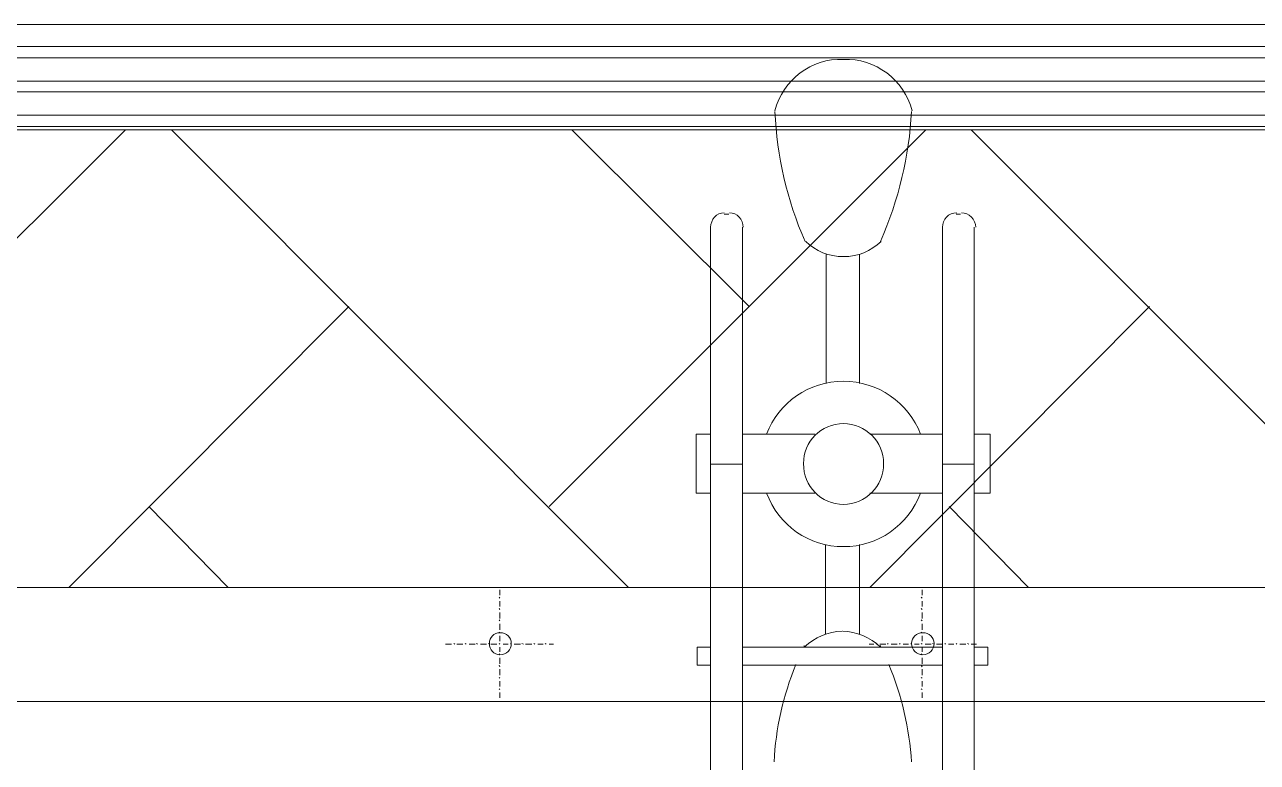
# Model space of a CAD drawing. Header units: millimetres. Extents: x 2928 to 3112, y 1220 to 1280.
# Drawn here: x 2971.048 to 2973.768, y 1262.905 to 1264.532 of the extents above; entities that cross this region are included whole.
import ezdxf

# ---------------------------------------------------------------- set-up
doc = ezdxf.new("R2010")
doc.units = ezdxf.units.MM

msp = doc.modelspace()

# ---------------------------------------------------------------- linework, layer by layer
at = {"color": 9, "linetype": 'Continuous', "lineweight": 13, "true_color": 0xbababa}
for points in [[(2957.29321, 1264.53229), (2983.03191, 1264.53229), (2983.03191, 1264.53229)], [(2957.29321, 1264.48395), (2983.03191, 1264.48395), (2983.03191, 1264.48395)], [(2957.29321, 1264.45895), (2983.03191, 1264.45895), (2983.03191, 1264.45895)], [(2957.29321, 1264.40729), (2983.03191, 1264.40729), (2983.03191, 1264.40729)], [(2957.29321, 1264.38395), (2983.03191, 1264.38395), (2983.03191, 1264.38395)], [(2957.29321, 1264.33228), (2983.03191, 1264.33228), (2983.03191, 1264.33228)], [(2957.29321, 1264.30728), (2983.03191, 1264.30728), (2983.03191, 1264.30728)], [(2970.43673, 1263.46894), (2971.27008, 1264.30062), (2971.27008, 1264.30062)], [(2972.38009, 1263.2906), (2971.37175, 1264.30062), (2971.37175, 1264.30062)], [(2972.20509, 1263.46894), (2973.03677, 1264.30062), (2973.03677, 1264.30062)], [(2972.64676, 1263.91061), (2972.25509, 1264.30062), (2972.25509, 1264.30062)], [(2974.14679, 1263.2906), (2973.13677, 1264.30062), (2973.13677, 1264.30062)], [(2971.14508, 1263.2906), (2971.76342, 1263.91061), (2971.76342, 1263.91061)], [(2972.91344, 1263.2906), (2973.53011, 1263.91061), (2973.53011, 1263.91061)], [(2971.49675, 1263.2906), (2971.32175, 1263.46894), (2971.32175, 1263.46894)], [(2973.26344, 1263.2906), (2973.08844, 1263.46894), (2973.08844, 1263.46894)]]:
    msp.add_lwpolyline(points, dxfattribs=at)
at = {"color": 7, "linetype": 'Continuous', "lineweight": 5, "true_color": 0x000007}
for points in [[(2983.03191, 1264.30062), (2957.29321, 1264.30062), (2957.29321, 1264.30062)], [(2972.59176, 1264.11395), (2972.60176, 1264.11395), (2972.60176, 1264.11395)], [(2973.11344, 1264.11395), (2973.10344, 1264.11395), (2973.10344, 1264.11395)], [(2972.56176, 1263.56227), (2972.56176, 1264.08561), (2972.56176, 1264.08561)], [(2972.63176, 1264.08561), (2972.63176, 1263.56227), (2972.56176, 1263.56227)], [(2973.07344, 1264.08561), (2973.07344, 1263.56227), (2973.14344, 1263.56227)], [(2973.14344, 1263.56227), (2973.14344, 1264.08561), (2973.14344, 1264.08561)], [(2972.81677, 1264.02561), (2972.81677, 1263.74061), (2972.81677, 1263.74061)], [(2972.8901, 1263.74061), (2972.8901, 1264.02561), (2972.8901, 1264.02561)], [(2972.56176, 1263.49894), (2972.5301, 1263.49894), (2972.5301, 1263.62894), (2972.56176, 1263.62894)], [(2972.79177, 1263.62894), (2972.63176, 1263.62894), (2972.63176, 1263.62894)], [(2973.07344, 1263.62894), (2972.91344, 1263.62894), (2972.91344, 1263.62894)], [(2973.14344, 1263.62894), (2973.17844, 1263.62894), (2973.17844, 1263.49894), (2973.14344, 1263.49894)], [(2972.56176, 1263.56227), (2972.56176, 1261.48391), (2972.56176, 1261.48391)], [(2972.63176, 1261.48391), (2972.63176, 1263.56227), (2972.56176, 1263.56227)], [(2973.07344, 1261.48391), (2973.07344, 1263.56227), (2973.14344, 1263.56227)], [(2973.14344, 1263.56227), (2973.14344, 1261.48391), (2973.14344, 1261.48391)], [(2972.79177, 1263.49894), (2972.63176, 1263.49894), (2972.63176, 1263.49894)], [(2973.07344, 1263.49894), (2972.91344, 1263.49894), (2972.91344, 1263.49894)], [(2972.8151, 1263.3856), (2972.8151, 1263.18727), (2972.8151, 1263.18727)], [(2972.8901, 1263.18727), (2972.8901, 1263.3856), (2972.8901, 1263.3856)], [(2972.56176, 1263.11893), (2972.53176, 1263.11893), (2972.53176, 1263.15893), (2972.56176, 1263.15893)], [(2973.07344, 1263.15893), (2972.63176, 1263.15893), (2972.63176, 1263.15893)], [(2973.14344, 1263.11893), (2973.17344, 1263.11893), (2973.17344, 1263.15893), (2973.14344, 1263.15893)], [(2972.63176, 1263.11893), (2973.07344, 1263.11893), (2973.07344, 1263.11893)]]:
    msp.add_lwpolyline(points, dxfattribs=at)
at = {"color": 252, "linetype": 'Continuous', "lineweight": 13, "true_color": 0x989898}
msp.add_lwpolyline([(2982.2769, 1240.06027), (2940.24797, 1240.06027), (2940.24797, 1263.2906), (2982.2769, 1263.2906)], close=True, dxfattribs=at)
at = {"color": 7, "linetype": 'Continuous', "lineweight": 20, "true_color": 0x000007}
msp.add_lwpolyline([(2957.20821, 1263.03893), (2982.02523, 1263.03893), (2982.02523, 1240.31361), (2957.20821, 1240.31361), (2957.20821, 1240.06027), (2982.2769, 1240.06027), (2982.2769, 1263.2906), (2957.20821, 1263.2906)], close=True, dxfattribs=at)
at = {"color": 252, "linetype": 'Continuous', "lineweight": 13, "true_color": 0x989898}
for points in [[(2972.09676, 1263.2856), (2972.09676, 1263.27394), (2972.09676, 1263.27394)], [(2973.02844, 1263.2856), (2973.02844, 1263.27394), (2973.02844, 1263.27394)], [(2972.09676, 1263.26727), (2972.09509, 1263.26894), (2972.09509, 1263.26894)], [(2972.09676, 1263.2606), (2972.09676, 1263.24894), (2972.09676, 1263.24894)], [(2973.02844, 1263.26727), (2973.02677, 1263.26894), (2973.02677, 1263.26894)], [(2973.02844, 1263.2606), (2973.02844, 1263.24894), (2973.02844, 1263.24894)], [(2972.09676, 1263.24227), (2972.09509, 1263.24394), (2972.09509, 1263.24394)], [(2972.09676, 1263.2356), (2972.09676, 1263.22227), (2972.09676, 1263.22227)], [(2973.02844, 1263.24227), (2973.02677, 1263.24394), (2973.02677, 1263.24394)], [(2973.02844, 1263.2356), (2973.02844, 1263.22227), (2973.02844, 1263.22227)], [(2972.09676, 1263.21727), (2972.09509, 1263.21893), (2972.09509, 1263.21893)], [(2972.09676, 1263.1906), (2972.09509, 1263.19227), (2972.09509, 1263.19227)], [(2972.09676, 1263.2106), (2972.09676, 1263.19727), (2972.09676, 1263.19727)], [(2973.02844, 1263.21727), (2973.02677, 1263.21893), (2973.02677, 1263.21893)], [(2973.02844, 1263.1906), (2973.02677, 1263.19227), (2973.02677, 1263.19227)], [(2973.02844, 1263.2106), (2973.02844, 1263.19727), (2973.02844, 1263.19727)], [(2971.99009, 1263.1656), (2971.97676, 1263.1656), (2971.97676, 1263.1656)], [(2971.99676, 1263.1656), (2971.99509, 1263.16727), (2971.99509, 1263.16727)], [(2972.01509, 1263.1656), (2972.00176, 1263.1656), (2972.00176, 1263.1656)], [(2972.02176, 1263.1656), (2972.02009, 1263.16727), (2972.02009, 1263.16727)], [(2972.04176, 1263.1656), (2972.02842, 1263.1656), (2972.02842, 1263.1656)], [(2972.04676, 1263.1656), (2972.04509, 1263.16727), (2972.04509, 1263.16727)], [(2972.06676, 1263.1656), (2972.05342, 1263.1656), (2972.05342, 1263.1656)], [(2972.07342, 1263.1656), (2972.07176, 1263.16727), (2972.07176, 1263.16727)], [(2972.09009, 1263.1656), (2972.07676, 1263.1656), (2972.07676, 1263.1656)], [(2972.09676, 1263.1656), (2972.09509, 1263.16727), (2972.09509, 1263.16727)], [(2972.09676, 1263.1656), (2972.09509, 1263.16727), (2972.09509, 1263.16727)], [(2972.09676, 1263.18393), (2972.09676, 1263.17227), (2972.09676, 1263.17227)], [(2972.11509, 1263.1656), (2972.10342, 1263.1656), (2972.10342, 1263.1656)], [(2972.12176, 1263.1656), (2972.12009, 1263.16727), (2972.12009, 1263.16727)], [(2972.14176, 1263.1656), (2972.12842, 1263.1656), (2972.12842, 1263.1656)], [(2972.14842, 1263.1656), (2972.14509, 1263.16727), (2972.14509, 1263.16727)], [(2972.16676, 1263.1656), (2972.15342, 1263.1656), (2972.15342, 1263.1656)], [(2972.17342, 1263.1656), (2972.17176, 1263.16727), (2972.17176, 1263.16727)], [(2972.19176, 1263.1656), (2972.18009, 1263.1656), (2972.18009, 1263.1656)], [(2972.19843, 1263.1656), (2972.19676, 1263.16727), (2972.19676, 1263.16727)], [(2972.21509, 1263.1656), (2972.20509, 1263.1656), (2972.20509, 1263.1656)], [(2972.92177, 1263.1656), (2972.91177, 1263.1656), (2972.91177, 1263.1656)], [(2972.92844, 1263.1656), (2972.92677, 1263.16727), (2972.92677, 1263.16727)], [(2972.94844, 1263.1656), (2972.9351, 1263.1656), (2972.9351, 1263.1656)], [(2972.95344, 1263.1656), (2972.95177, 1263.16727), (2972.95177, 1263.16727)], [(2972.97344, 1263.1656), (2972.9601, 1263.1656), (2972.9601, 1263.1656)], [(2972.9801, 1263.1656), (2972.97844, 1263.16727), (2972.97844, 1263.16727)], [(2972.99844, 1263.1656), (2972.98677, 1263.1656), (2972.98677, 1263.1656)], [(2973.0051, 1263.1656), (2973.00344, 1263.16727), (2973.00344, 1263.16727)], [(2973.02177, 1263.1656), (2973.01177, 1263.1656), (2973.01177, 1263.1656)], [(2973.02844, 1263.1656), (2973.02677, 1263.16727), (2973.02677, 1263.16727)], [(2973.02844, 1263.1656), (2973.02677, 1263.16727), (2973.02677, 1263.16727)], [(2973.02844, 1263.18393), (2973.02844, 1263.17227), (2973.02844, 1263.17227)], [(2973.04844, 1263.1656), (2973.0351, 1263.1656), (2973.0351, 1263.1656)], [(2973.0551, 1263.1656), (2973.05177, 1263.16727), (2973.05177, 1263.16727)], [(2973.07344, 1263.1656), (2973.0601, 1263.1656), (2973.0601, 1263.1656)], [(2973.0801, 1263.1656), (2973.07844, 1263.16727), (2973.07844, 1263.16727)], [(2973.09844, 1263.1656), (2973.08677, 1263.1656), (2973.08677, 1263.1656)], [(2973.1051, 1263.1656), (2973.10344, 1263.16727), (2973.10344, 1263.16727)], [(2973.1251, 1263.1656), (2973.11177, 1263.1656), (2973.11177, 1263.1656)], [(2973.13177, 1263.1656), (2973.12844, 1263.16727), (2973.12844, 1263.16727)], [(2973.14844, 1263.1656), (2973.13677, 1263.1656), (2973.13677, 1263.1656)], [(2972.09676, 1263.14227), (2972.09509, 1263.14393), (2972.09509, 1263.14393)], [(2972.09676, 1263.15893), (2972.09676, 1263.14893), (2972.09676, 1263.14893)], [(2973.02844, 1263.14227), (2973.02677, 1263.14393), (2973.02677, 1263.14393)], [(2973.02844, 1263.15893), (2973.02844, 1263.14893), (2973.02844, 1263.14893)], [(2972.09676, 1263.1156), (2972.09509, 1263.11893), (2972.09509, 1263.11893)], [(2972.09676, 1263.1356), (2972.09676, 1263.12227), (2972.09676, 1263.12227)], [(2972.09676, 1263.1106), (2972.09676, 1263.09727), (2972.09676, 1263.09727)], [(2973.02844, 1263.1156), (2973.02677, 1263.11893), (2973.02677, 1263.11893)], [(2973.02844, 1263.1356), (2973.02844, 1263.12227), (2973.02844, 1263.12227)], [(2973.02844, 1263.1106), (2973.02844, 1263.09727), (2973.02844, 1263.09727)], [(2972.09676, 1263.0906), (2972.09509, 1263.09227), (2972.09509, 1263.09227)], [(2972.09676, 1263.08393), (2972.09676, 1263.07227), (2972.09676, 1263.07227)], [(2973.02844, 1263.0906), (2973.02677, 1263.09227), (2973.02677, 1263.09227)], [(2973.02844, 1263.08393), (2973.02844, 1263.07227), (2973.02844, 1263.07227)], [(2972.09676, 1263.0656), (2972.09509, 1263.06727), (2972.09509, 1263.06727)], [(2972.09676, 1263.05893), (2972.09676, 1263.04727), (2972.09676, 1263.04727)], [(2973.02844, 1263.0656), (2973.02677, 1263.06727), (2973.02677, 1263.06727)], [(2973.02844, 1263.05893), (2973.02844, 1263.04727), (2973.02844, 1263.04727)]]:
    msp.add_lwpolyline(points, dxfattribs=at)
at = {"color": 7, "linetype": 'Continuous', "lineweight": 5, "true_color": 0x000007}
for points in [[(2972.8551, 1264.45562), (2972.78343, 1264.45895), (2972.72177, 1264.41062), (2972.70343, 1264.34228)], [(2973.00677, 1264.34228), (2972.98844, 1264.41062), (2972.9251, 1264.45895), (2972.8551, 1264.45562)], [(2972.70343, 1264.34062), (2972.70843, 1264.24228), (2972.7301, 1264.14561), (2972.7701, 1264.05395)], [(2972.93677, 1264.05395), (2972.97677, 1264.14561), (2973.0001, 1264.24228), (2973.0051, 1264.34062)], [(2972.59176, 1264.11728), (2972.5751, 1264.11728), (2972.56176, 1264.10228), (2972.56176, 1264.08561)], [(2972.63343, 1264.08561), (2972.63343, 1264.10228), (2972.6201, 1264.11728), (2972.60343, 1264.11728)], [(2973.1051, 1264.11728), (2973.08677, 1264.11728), (2973.07344, 1264.10228), (2973.07344, 1264.08561)], [(2973.14677, 1264.08561), (2973.14677, 1264.10228), (2973.13177, 1264.11728), (2973.1151, 1264.11728)], [(2972.77177, 1264.05395), (2972.79343, 1264.03228), (2972.82343, 1264.02061), (2972.8551, 1264.02061)], [(2972.8551, 1264.02061), (2972.88677, 1264.02061), (2972.9151, 1264.03228), (2972.93844, 1264.05395)], [(2972.85177, 1263.19393), (2972.82177, 1263.19393), (2972.79177, 1263.1806), (2972.76843, 1263.15893)], [(2972.93677, 1263.15893), (2972.91344, 1263.1806), (2972.88343, 1263.19393), (2972.85343, 1263.19393)], [(2972.76843, 1263.16227), (2972.76843, 1263.1606), (2972.76843, 1263.1606), (2972.76843, 1263.1606)], [(2972.93677, 1263.1606), (2972.93677, 1263.1606), (2972.93677, 1263.1606), (2972.93677, 1263.16227)], [(2972.7501, 1263.1206), (2972.72177, 1263.05227), (2972.7051, 1262.97893), (2972.70177, 1262.9056)], [(2973.0051, 1262.9056), (2973.0001, 1262.97893), (2972.98344, 1263.05227), (2972.9551, 1263.1206)]]:
    msp.add_open_spline(points, degree=3, dxfattribs=at)
for points, knots in [([(2973.0251, 1263.62894), (2972.99844, 1263.69894), (2972.9301, 1263.74561), (2972.8551, 1263.74561), (2972.8551, 1263.74561), (2972.77843, 1263.74561), (2972.71177, 1263.69894), (2972.6851, 1263.62894)], [0, 0, 0, 0, 0.125, 0.125, 0.125, 0.125, 1, 1, 1, 1]), ([(2972.94344, 1263.56394), (2972.94344, 1263.61227), (2972.90344, 1263.65227), (2972.8551, 1263.65227), (2972.8551, 1263.65227), (2972.8051, 1263.65227), (2972.76677, 1263.61227), (2972.76677, 1263.56394), (2972.76677, 1263.56394), (2972.76677, 1263.51394), (2972.8051, 1263.47394), (2972.8551, 1263.47394), (2972.8551, 1263.47394), (2972.90344, 1263.47394), (2972.94344, 1263.51394), (2972.94344, 1263.56394)], [0, 0, 0, 0, 0.0625, 0.0625, 0.0625, 0.0625, 0.125, 0.125, 0.125, 0.125, 0.1875, 0.1875, 0.1875, 0.1875, 1, 1, 1, 1]), ([(2972.6851, 1263.49894), (2972.71177, 1263.42727), (2972.77843, 1263.3806), (2972.8551, 1263.3806), (2972.8551, 1263.3806), (2972.9301, 1263.3806), (2972.99844, 1263.42727), (2973.0251, 1263.49894)], [0, 0, 0, 0, 0.125, 0.125, 0.125, 0.125, 1, 1, 1, 1]), ([(2972.12176, 1263.16727), (2972.12176, 1263.1806), (2972.11176, 1263.1906), (2972.09676, 1263.1906), (2972.09676, 1263.1906), (2972.08342, 1263.1906), (2972.07342, 1263.1806), (2972.07342, 1263.16727), (2972.07342, 1263.16727), (2972.07342, 1263.15227), (2972.08342, 1263.14227), (2972.09676, 1263.14227), (2972.09676, 1263.14227), (2972.11176, 1263.14227), (2972.12176, 1263.15227), (2972.12176, 1263.16727)], [0, 0, 0, 0, 0.0625, 0.0625, 0.0625, 0.0625, 0.125, 0.125, 0.125, 0.125, 0.1875, 0.1875, 0.1875, 0.1875, 1, 1, 1, 1]), ([(2973.0551, 1263.16727), (2973.0551, 1263.1806), (2973.04344, 1263.1906), (2973.0301, 1263.1906), (2973.0301, 1263.1906), (2973.01677, 1263.1906), (2973.0051, 1263.1806), (2973.0051, 1263.16727), (2973.0051, 1263.16727), (2973.0051, 1263.15227), (2973.01677, 1263.14227), (2973.0301, 1263.14227), (2973.0301, 1263.14227), (2973.04344, 1263.14227), (2973.0551, 1263.15227), (2973.0551, 1263.16727)], [0, 0, 0, 0, 0.0625, 0.0625, 0.0625, 0.0625, 0.125, 0.125, 0.125, 0.125, 0.1875, 0.1875, 0.1875, 0.1875, 1, 1, 1, 1])]:
    msp.add_open_spline(points, degree=3, knots=knots, dxfattribs=at)

doc.saveas('drawing.dxf')
